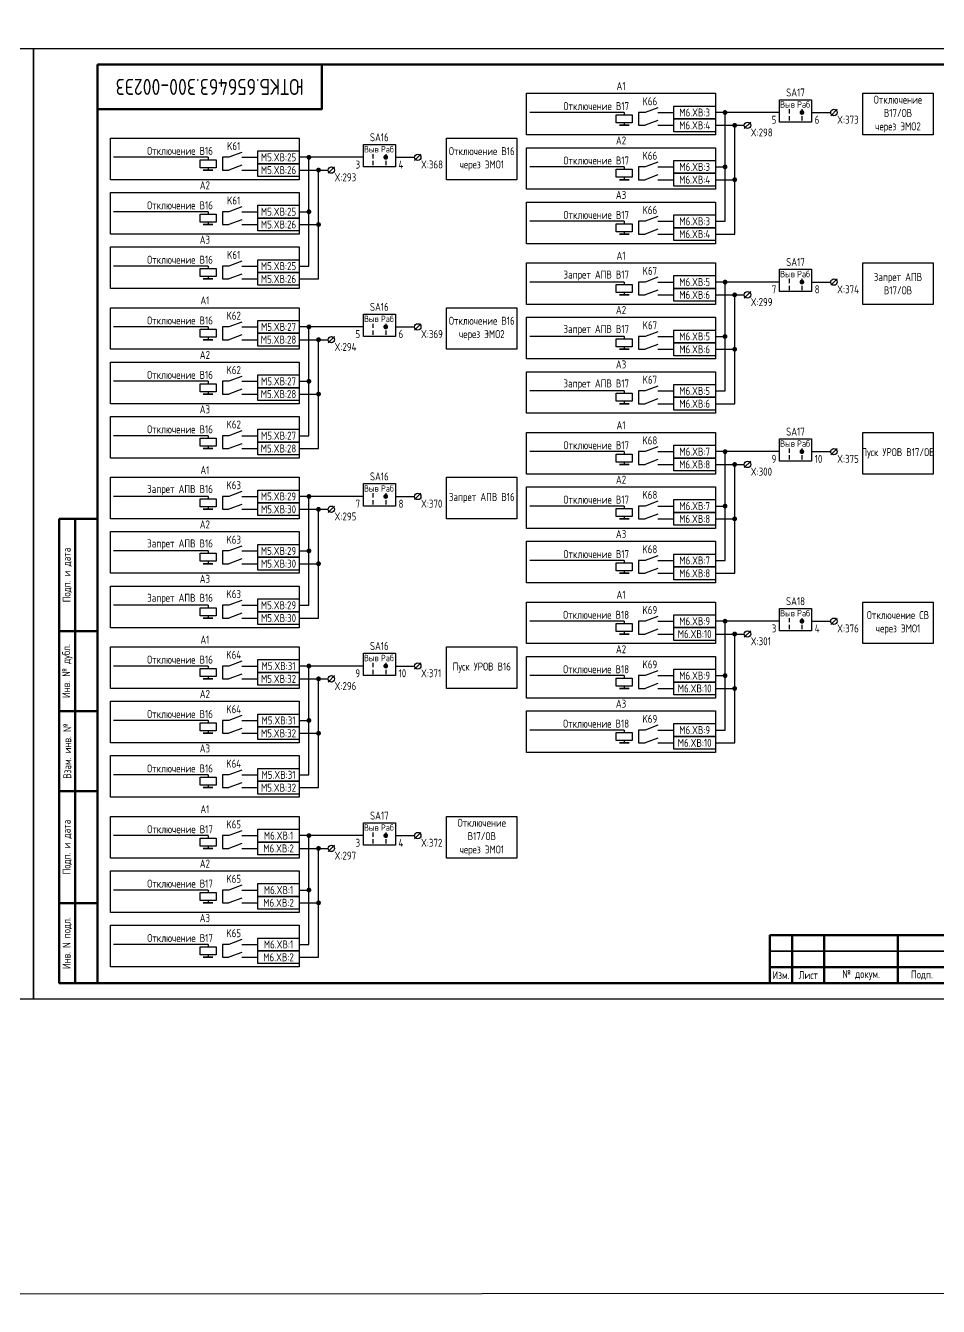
# Model space of a CAD drawing. Header units: millimetres. Extents: x -1315 to 7958, y -96 to 618.
# Drawn here: x 4617.5 to 4902.6, y -96 to 304.1 of the extents above; entities that cross this region are included whole.
import ezdxf

# ---------------------------------------------------------------- set-up
doc = ezdxf.new("R2010")
doc.units = ezdxf.units.MM
doc.styles.add('Gost_type_A', font='GOST_A.TTF')

# ---------------------------------------------------------------- blocks, each defined once
blk = doc.blocks.new('Формат_А3')
blk.add_lwpolyline([(-420, 297), (0, 297), (0, 0), (-420, 0)], close=True)
at = {"lineweight": 50}
blk.add_lwpolyline([(-400, 292), (-5, 292), (-5, 5), (-400, 5)], close=True, dxfattribs=at)
blk = doc.blocks.new('Штамп угловой верхний')
at = {"lineweight": 50}
blk.add_lwpolyline([(0, 0), (70, 0), (70, -14), (0, -14)], close=True, dxfattribs=at)
blk = doc.blocks.new('Штамп малый нижний')
at = {"lineweight": 50}
for points in [[(-185, 15), (-178, 15), (-178, 5), (-185, 5)], [(-178, 15), (-168, 15), (-168, 5), (-178, 5)], [(-168, 15), (-145, 15), (-145, 5), (-168, 5)], [(-145, 15), (-130, 15), (-130, 5), (-145, 5)], [(-130, 15), (-120, 15), (-120, 5), (-130, 5)], [(-120, 15), (-10, 15), (-10, 0), (-120, 0)], [(-10, 15), (0, 15), (0, 10), (-10, 10)], [(-10, 10), (0, 10), (0, 0), (-10, 0)], [(-185, 5), (-178, 5), (-178, 0), (-185, 0)], [(-178, 5), (-168, 5), (-168, 0), (-178, 0)], [(-168, 5), (-145, 5), (-145, 0), (-168, 0)], [(-145, 5), (-130, 5), (-130, 0), (-145, 0)], [(-130, 5), (-120, 5), (-120, 0), (-130, 0)]]:
    blk.add_lwpolyline(points, close=True, dxfattribs=at)
for points in [[(-185, 15), (-178, 15), (-178, 10), (-185, 10)], [(-178, 15), (-168, 15), (-168, 10), (-178, 10)], [(-168, 15), (-145, 15), (-145, 10), (-168, 10)], [(-145, 15), (-130, 15), (-130, 10), (-145, 10)], [(-130, 15), (-120, 15), (-120, 10), (-130, 10)], [(-185, 10), (-178, 10), (-178, 5), (-185, 5)], [(-178, 10), (-168, 10), (-168, 5), (-178, 5)], [(-168, 10), (-145, 10), (-145, 5), (-168, 5)], [(-145, 10), (-130, 10), (-130, 5), (-145, 5)], [(-130, 10), (-120, 10), (-120, 5), (-130, 5)]]:
    blk.add_lwpolyline(points, close=True)
at = {"char_height": 2.5, "style": 'Gost_type_A'}
for s, insert, width, attachment_point in [('Лист', (-5, 12.5), 10, 5), ('№ докум.', (-156.5, 2.5), 23, 5), ('Дата', (-125, 2.5), 10, 5), ('Изм.', (-181.5, 2.5), 7, 5), ('Лист', (-173, 2.5), 10, 5), ('Подп.', (-137.5, 2.5), 15, 5), ('Копировал', (-75, -2.53), 13.1202, 6), ('Формат', (-30, -2.53), 13.1202, 6)]:
    blk.add_mtext(s, dxfattribs=dict(at, insert=insert, width=width, attachment_point=attachment_point))
blk = doc.blocks.new('Штамп левый нижний')
at = {"lineweight": 50}
for points in [[(-12, 145), (-7, 145), (-7, 110), (-12, 110)], [(-7, 145), (0, 145), (0, 110), (-7, 110)], [(-12, 110), (-7, 110), (-7, 85), (-12, 85)], [(-7, 110), (0, 110), (0, 85), (-7, 85)], [(-12, 85), (-7, 85), (-7, 60), (-12, 60)], [(-7, 85), (0, 85), (0, 60), (-7, 60)], [(-12, 60), (-7, 60), (-7, 25), (-12, 25)], [(-7, 60), (0, 60), (0, 25), (-7, 25)], [(-12, 25), (-7, 25), (-7, 0), (-12, 0)], [(-7, 25), (0, 25), (0, 0), (-7, 0)]]:
    blk.add_lwpolyline(points, close=True, dxfattribs=at)
at = {"char_height": 2.5, "attachment_point": 5, "rotation": 90, "style": 'Gost_type_A'}
for s, insert, width in [('Подп. и дата', (-9.5, 127.5), 35), ('Инв. № дубл.', (-9.5, 97.5), 25), ('Взам. инв. №', (-9.5, 72.5), 25), ('Подп. и дата', (-9.5, 42.5), 35), ('Инв. N подл.', (-9.5, 12.5), 25)]:
    blk.add_mtext(s, dxfattribs=dict(at, insert=insert, width=width))
blk = doc.blocks.new('POINT')
at = {"const_width": 0.75}
blk.add_lwpolyline([(-0.375, 0, 1), (0.375, 0, 1)], format="xyb", close=True, dxfattribs=at)
blk = doc.blocks.new('Переключатель_положение')
for p, q in [((2, 1), (2, -0.34)), ((2, -1.14), (2, -2.49))]:
    blk.add_line(p, q)

msp = doc.modelspace()

# ---------------------------------------------------------------- linework, layer by layer
for p, q in [((4804.5, 277), (4775, 277)), ((4804.5, 277), (4804.5, 276.25)), ((4853, 277), (4833, 277)), ((4836, 243), (4836, 277)), ((4871.01, 278), (4869.01, 276)), ((4804.5, 273.75), (4804.5, 273)), ((4833, 273), (4842, 273)), ((4839, 239), (4839, 273)), ((4844.01, 274), (4842.01, 272)), ((4674.5, 263), (4645, 263)), ((4674.5, 263), (4674.5, 262.25)), ((4723, 263), (4703, 263)), ((4706, 229), (4706, 263)), ((4741.01, 264), (4739.01, 262)), ((4674.5, 259.75), (4674.5, 259)), ((4703, 259), (4712, 259)), ((4709, 225), (4709, 259)), ((4714.01, 260), (4712.01, 258)), ((4804.5, 260), (4775, 260)), ((4804.5, 260), (4804.5, 259.25)), ((4804.5, 256.75), (4804.5, 256)), ((4833, 260), (4836, 260)), ((4833, 256), (4839, 256)), ((4674.5, 246), (4645, 246)), ((4674.5, 246), (4674.5, 245.25)), ((4703, 246), (4706, 246)), ((4674.5, 242.75), (4674.5, 242)), ((4703, 242), (4709, 242)), ((4804.5, 243), (4775, 243)), ((4804.5, 243), (4804.5, 242.25)), ((4833, 243), (4836, 243)), ((4804.5, 239.75), (4804.5, 239)), ((4833, 239), (4839, 239)), ((4674.5, 229), (4645, 229)), ((4674.5, 229), (4674.5, 228.25)), ((4703, 229), (4706, 229)), ((4674.5, 225.75), (4674.5, 225)), ((4703, 225), (4709, 225)), ((4871.01, 225.02), (4869.01, 223.02)), ((4804.5, 224.02), (4775, 224.02)), ((4804.5, 224.02), (4804.5, 223.27)), ((4804.5, 220.77), (4804.5, 220.02)), ((4853, 224.02), (4833, 224.02)), ((4836, 190.02), (4836, 224.02)), ((4844.01, 221.02), (4842.01, 219.02)), ((4833, 220.02), (4842, 220.02)), ((4839, 186.02), (4839, 220.02)), ((4674.5, 210.02), (4645, 210.02)), ((4674.5, 210.02), (4674.5, 209.27)), ((4723, 210.02), (4703, 210.02)), ((4706, 176.02), (4706, 210.02)), ((4741.01, 211.02), (4739.01, 209.02)), ((4674.5, 206.77), (4674.5, 206.02)), ((4703, 206.02), (4712, 206.02)), ((4709, 172.02), (4709, 206.02)), ((4714.01, 207.02), (4712.01, 205.02)), ((4804.5, 207.02), (4775, 207.02)), ((4804.5, 207.02), (4804.5, 206.27)), ((4833, 207.02), (4836, 207.02)), ((4804.5, 203.77), (4804.5, 203.02)), ((4833, 203.02), (4839, 203.02)), ((4674.5, 193.02), (4645, 193.02)), ((4674.5, 193.02), (4674.5, 192.27)), ((4703, 193.02), (4706, 193.02)), ((4674.5, 189.77), (4674.5, 189.02)), ((4703, 189.02), (4709, 189.02)), ((4804.5, 190.02), (4775, 190.02)), ((4804.5, 190.02), (4804.5, 189.27)), ((4833, 190.02), (4836, 190.02)), ((4804.5, 186.77), (4804.5, 186.02)), ((4833, 186.02), (4839, 186.02)), ((4674.5, 176.02), (4645, 176.02)), ((4674.5, 176.02), (4674.5, 175.27)), ((4674.5, 172.77), (4674.5, 172.02)), ((4703, 176.02), (4706, 176.02)), ((4703, 172.02), (4709, 172.02)), ((4804.5, 171.04), (4775, 171.04)), ((4804.5, 171.04), (4804.5, 170.29)), ((4853, 171.04), (4833, 171.04)), ((4836, 137.04), (4836, 171.04)), ((4871.01, 172.04), (4869.01, 170.04)), ((4804.5, 167.79), (4804.5, 167.04)), ((4833, 167.04), (4842, 167.04)), ((4839, 133.04), (4839, 167.04)), ((4844.01, 168.04), (4842.01, 166.04)), ((4674.5, 157.04), (4645, 157.04)), ((4674.5, 157.04), (4674.5, 156.29)), ((4723, 157.04), (4703, 157.04)), ((4706, 123.04), (4706, 157.04)), ((4741.01, 158.04), (4739.01, 156.04)), ((4674.5, 153.79), (4674.5, 153.04)), ((4703, 153.04), (4712, 153.04)), ((4709, 119.04), (4709, 153.04)), ((4714.01, 154.04), (4712.01, 152.04)), ((4804.5, 154.04), (4775, 154.04)), ((4804.5, 154.04), (4804.5, 153.29)), ((4833, 154.04), (4836, 154.04)), ((4804.5, 150.79), (4804.5, 150.04)), ((4833, 150.04), (4839, 150.04)), ((4674.5, 140.04), (4645, 140.04)), ((4674.5, 140.04), (4674.5, 139.29)), ((4674.5, 136.79), (4674.5, 136.04)), ((4703, 140.04), (4706, 140.04)), ((4804.5, 137.04), (4775, 137.04)), ((4804.5, 137.04), (4804.5, 136.29)), ((4833, 137.04), (4836, 137.04)), ((4703, 136.04), (4709, 136.04)), ((4804.5, 133.79), (4804.5, 133.04)), ((4833, 133.04), (4839, 133.04)), ((4674.5, 123.04), (4645, 123.04)), ((4674.5, 123.04), (4674.5, 122.29)), ((4703, 123.04), (4706, 123.04)), ((4674.5, 119.79), (4674.5, 119.04)), ((4703, 119.04), (4709, 119.04)), ((4804.5, 118.06), (4775, 118.06)), ((4804.5, 118.06), (4804.5, 117.31)), ((4853, 118.06), (4833, 118.06)), ((4836, 84.06), (4836, 118.06)), ((4871.01, 119.06), (4869.01, 117.06)), ((4804.5, 114.81), (4804.5, 114.06)), ((4833, 114.06), (4842, 114.06)), ((4839, 80.06), (4839, 114.06)), ((4844.01, 115.06), (4842.01, 113.06)), ((4674.5, 104.06), (4645, 104.06)), ((4674.5, 104.06), (4674.5, 103.31)), ((4723, 104.06), (4703, 104.06)), ((4706, 70.06), (4706, 104.06)), ((4741.01, 105.06), (4739.01, 103.06)), ((4674.5, 100.81), (4674.5, 100.06)), ((4703, 100.06), (4712, 100.06)), ((4709, 66.06), (4709, 100.06)), ((4714.01, 101.06), (4712.01, 99.06)), ((4804.5, 101.06), (4775, 101.06)), ((4804.5, 101.06), (4804.5, 100.31)), ((4833, 101.06), (4836, 101.06)), ((4804.5, 97.81), (4804.5, 97.06)), ((4833, 97.06), (4839, 97.06)), ((4674.5, 87.06), (4645, 87.06)), ((4674.5, 87.06), (4674.5, 86.31)), ((4703, 87.06), (4706, 87.06)), ((4804.5, 84.06), (4775, 84.06)), ((4804.5, 84.06), (4804.5, 83.31)), ((4833, 84.06), (4836, 84.06)), ((4674.5, 83.81), (4674.5, 83.06)), ((4703, 83.06), (4709, 83.06)), ((4804.5, 80.81), (4804.5, 80.06)), ((4833, 80.06), (4839, 80.06)), ((4674.5, 70.06), (4645, 70.06)), ((4674.5, 70.06), (4674.5, 69.31)), ((4703, 70.06), (4706, 70.06)), ((4674.5, 66.81), (4674.5, 66.06)), ((4703, 66.06), (4709, 66.06)), ((4741.01, 52.08), (4739.01, 50.08)), ((4674.5, 51.08), (4645, 51.08)), ((4674.5, 51.08), (4674.5, 50.33)), ((4723, 51.08), (4703, 51.08)), ((4706, 17.08), (4706, 51.08)), ((4714.01, 48.08), (4712.01, 46.08)), ((4674.5, 47.83), (4674.5, 47.08)), ((4703, 47.08), (4712, 47.08)), ((4709, 13.08), (4709, 47.08)), ((4674.5, 34.08), (4645, 34.08)), ((4674.5, 34.08), (4674.5, 33.33)), ((4703, 34.08), (4706, 34.08)), ((4674.5, 30.83), (4674.5, 30.08)), ((4703, 30.08), (4709, 30.08)), ((4674.5, 17.08), (4645, 17.08)), ((4674.5, 17.08), (4674.5, 16.33)), ((4703, 17.08), (4706, 17.08)), ((4674.5, 13.83), (4674.5, 13.08)), ((4703, 13.08), (4709, 13.08))]:
    msp.add_line(p, q)
at = {"ltscale": 1.08}
for p, q in [((4811, 277), (4809, 277)), ((4809, 277), (4809, 273)), ((4815, 277), (4820, 277)), ((4809, 273), (4811, 273)), ((4815, 273), (4820, 273)), ((4681, 263), (4679, 263)), ((4679, 263), (4679, 259)), ((4685, 263), (4690, 263)), ((4679, 259), (4681, 259)), ((4685, 259), (4690, 259)), ((4811, 260), (4809, 260)), ((4809, 260), (4809, 256)), ((4815, 260), (4820, 260)), ((4809, 256), (4811, 256)), ((4815, 256), (4820, 256)), ((4681, 246), (4679, 246)), ((4679, 246), (4679, 242)), ((4685, 246), (4690, 246)), ((4679, 242), (4681, 242)), ((4685, 242), (4690, 242)), ((4811, 243), (4809, 243)), ((4809, 243), (4809, 239)), ((4815, 243), (4820, 243)), ((4809, 239), (4811, 239)), ((4815, 239), (4820, 239)), ((4681, 229), (4679, 229)), ((4679, 229), (4679, 225)), ((4685, 229), (4690, 229)), ((4679, 225), (4681, 225)), ((4685, 225), (4690, 225)), ((4811, 224.02), (4809, 224.02)), ((4809, 224.02), (4809, 220.02)), ((4815, 224.02), (4820, 224.02)), ((4809, 220.02), (4811, 220.02)), ((4815, 220.02), (4820, 220.02)), ((4681, 210.02), (4679, 210.02)), ((4679, 210.02), (4679, 206.02)), ((4685, 210.02), (4690, 210.02)), ((4679, 206.02), (4681, 206.02)), ((4685, 206.02), (4690, 206.02)), ((4811, 207.02), (4809, 207.02)), ((4809, 207.02), (4809, 203.02)), ((4815, 207.02), (4820, 207.02)), ((4809, 203.02), (4811, 203.02)), ((4815, 203.02), (4820, 203.02)), ((4681, 193.02), (4679, 193.02)), ((4679, 193.02), (4679, 189.02)), ((4685, 193.02), (4690, 193.02)), ((4679, 189.02), (4681, 189.02)), ((4685, 189.02), (4690, 189.02)), ((4811, 190.02), (4809, 190.02)), ((4809, 190.02), (4809, 186.02)), ((4815, 190.02), (4820, 190.02)), ((4809, 186.02), (4811, 186.02)), ((4815, 186.02), (4820, 186.02)), ((4681, 176.02), (4679, 176.02)), ((4679, 176.02), (4679, 172.02)), ((4685, 176.02), (4690, 176.02)), ((4679, 172.02), (4681, 172.02)), ((4685, 172.02), (4690, 172.02)), ((4811, 171.04), (4809, 171.04)), ((4809, 171.04), (4809, 167.04)), ((4815, 171.04), (4820, 171.04)), ((4809, 167.04), (4811, 167.04)), ((4815, 167.04), (4820, 167.04)), ((4681, 157.04), (4679, 157.04)), ((4679, 157.04), (4679, 153.04)), ((4685, 157.04), (4690, 157.04)), ((4679, 153.04), (4681, 153.04)), ((4685, 153.04), (4690, 153.04)), ((4811, 154.04), (4809, 154.04)), ((4809, 154.04), (4809, 150.04)), ((4815, 154.04), (4820, 154.04)), ((4809, 150.04), (4811, 150.04)), ((4815, 150.04), (4820, 150.04)), ((4681, 140.04), (4679, 140.04)), ((4679, 140.04), (4679, 136.04)), ((4685, 140.04), (4690, 140.04)), ((4811, 137.04), (4809, 137.04)), ((4809, 137.04), (4809, 133.04)), ((4815, 137.04), (4820, 137.04)), ((4679, 136.04), (4681, 136.04)), ((4685, 136.04), (4690, 136.04)), ((4809, 133.04), (4811, 133.04)), ((4815, 133.04), (4820, 133.04)), ((4681, 123.04), (4679, 123.04)), ((4679, 123.04), (4679, 119.04)), ((4685, 123.04), (4690, 123.04)), ((4679, 119.04), (4681, 119.04)), ((4685, 119.04), (4690, 119.04)), ((4811, 118.06), (4809, 118.06)), ((4809, 118.06), (4809, 114.06)), ((4815, 118.06), (4820, 118.06)), ((4809, 114.06), (4811, 114.06)), ((4815, 114.06), (4820, 114.06)), ((4681, 104.06), (4679, 104.06)), ((4679, 104.06), (4679, 100.06)), ((4685, 104.06), (4690, 104.06)), ((4679, 100.06), (4681, 100.06)), ((4685, 100.06), (4690, 100.06)), ((4811, 101.06), (4809, 101.06)), ((4809, 101.06), (4809, 97.06)), ((4815, 101.06), (4820, 101.06)), ((4809, 97.06), (4811, 97.06)), ((4815, 97.06), (4820, 97.06)), ((4681, 87.06), (4679, 87.06)), ((4679, 87.06), (4679, 83.06)), ((4685, 87.06), (4690, 87.06)), ((4811, 84.06), (4809, 84.06)), ((4809, 84.06), (4809, 80.06)), ((4815, 84.06), (4820, 84.06)), ((4679, 83.06), (4681, 83.06)), ((4685, 83.06), (4690, 83.06)), ((4809, 80.06), (4811, 80.06)), ((4815, 80.06), (4820, 80.06)), ((4681, 70.06), (4679, 70.06)), ((4679, 70.06), (4679, 66.06)), ((4685, 70.06), (4690, 70.06)), ((4679, 66.06), (4681, 66.06)), ((4685, 66.06), (4690, 66.06)), ((4681, 51.08), (4679, 51.08)), ((4679, 51.08), (4679, 47.08)), ((4685, 51.08), (4690, 51.08)), ((4679, 47.08), (4681, 47.08)), ((4685, 47.08), (4690, 47.08)), ((4681, 34.08), (4679, 34.08)), ((4679, 34.08), (4679, 30.08)), ((4685, 34.08), (4690, 34.08)), ((4679, 30.08), (4681, 30.08)), ((4685, 30.08), (4690, 30.08)), ((4681, 17.08), (4679, 17.08)), ((4679, 17.08), (4679, 13.08)), ((4685, 17.08), (4690, 17.08)), ((4679, 13.08), (4681, 13.08)), ((4685, 13.08), (4690, 13.08))]:
    msp.add_line(p, q, dxfattribs=at)
at = {"ltscale": 4.32}
for p, q in [((4815, 278.5), (4811, 277)), ((4815, 274.5), (4811, 273)), ((4685, 264.5), (4681, 263)), ((4685, 260.5), (4681, 259)), ((4815, 261.5), (4811, 260)), ((4815, 257.5), (4811, 256)), ((4685, 247.5), (4681, 246)), ((4815, 244.5), (4811, 243)), ((4685, 243.5), (4681, 242)), ((4815, 240.5), (4811, 239)), ((4685, 230.5), (4681, 229)), ((4685, 226.5), (4681, 225)), ((4815, 225.52), (4811, 224.02)), ((4815, 221.52), (4811, 220.02)), ((4685, 211.52), (4681, 210.02)), ((4815, 208.52), (4811, 207.02)), ((4685, 207.52), (4681, 206.02)), ((4815, 204.52), (4811, 203.02)), ((4685, 194.52), (4681, 193.02)), ((4685, 190.52), (4681, 189.02)), ((4815, 191.52), (4811, 190.02)), ((4815, 187.52), (4811, 186.02)), ((4685, 177.52), (4681, 176.02)), ((4685, 173.52), (4681, 172.02)), ((4815, 172.54), (4811, 171.04)), ((4815, 168.54), (4811, 167.04)), ((4685, 158.54), (4681, 157.04)), ((4685, 154.54), (4681, 153.04)), ((4815, 155.54), (4811, 154.04)), ((4815, 151.54), (4811, 150.04)), ((4685, 141.54), (4681, 140.04)), ((4685, 137.54), (4681, 136.04)), ((4815, 138.54), (4811, 137.04)), ((4815, 134.54), (4811, 133.04)), ((4685, 124.54), (4681, 123.04)), ((4685, 120.54), (4681, 119.04)), ((4815, 119.56), (4811, 118.06)), ((4815, 115.56), (4811, 114.06)), ((4685, 105.56), (4681, 104.06)), ((4685, 101.56), (4681, 100.06)), ((4815, 102.56), (4811, 101.06)), ((4815, 98.56), (4811, 97.06)), ((4685, 88.56), (4681, 87.06)), ((4685, 84.56), (4681, 83.06)), ((4815, 85.56), (4811, 84.06)), ((4815, 81.56), (4811, 80.06)), ((4685, 71.56), (4681, 70.06)), ((4685, 67.56), (4681, 66.06)), ((4685, 52.58), (4681, 51.08)), ((4685, 48.58), (4681, 47.08)), ((4685, 35.58), (4681, 34.08)), ((4685, 31.58), (4681, 30.08)), ((4685, 18.58), (4681, 17.08)), ((4685, 14.58), (4681, 13.08))]:
    msp.add_line(p, q, dxfattribs=at)
at = {"ltscale": 4}
for p, q in [((4863, 277), (4869.01, 277)), ((4733, 263), (4739.01, 263)), ((4863, 224.02), (4869.01, 224.02)), ((4733, 210.02), (4739.01, 210.02)), ((4863, 171.04), (4869.01, 171.04)), ((4733, 157.04), (4739.01, 157.04)), ((4863, 118.06), (4869.01, 118.06)), ((4733, 104.06), (4739.01, 104.06)), ((4733, 51.08), (4739.01, 51.08))]:
    msp.add_line(p, q, dxfattribs=at)
for points in [[(-1315, 612), (7958.16, 618), (7958.16, -90), (-1315, -96)], [(4774, 283), (4833, 283), (4833, 270), (4774, 270)], [(4853, 281), (4863, 281), (4863, 274), (4853, 274)], [(4879, 283), (4901, 283), (4901, 270), (4879, 270)], [(4807, 276.25), (4807, 273.75), (4802, 273.75), (4802, 276.25)], [(4820, 279), (4833, 279), (4833, 275), (4820, 275)], [(4806, 273), (4803, 273)], [(4820, 275), (4833, 275), (4833, 271), (4820, 271)], [(4644, 269), (4703, 269), (4703, 256), (4644, 256)], [(4749, 269), (4771, 269), (4771, 256), (4749, 256)], [(4690, 265), (4703, 265), (4703, 261), (4690, 261)], [(4723, 267), (4733, 267), (4733, 260), (4723, 260)], [(4774, 266), (4833, 266), (4833, 253), (4774, 253)], [(4677, 262.25), (4677, 259.75), (4672, 259.75), (4672, 262.25)], [(4690, 261), (4703, 261), (4703, 257), (4690, 257)], [(4820, 262), (4833, 262), (4833, 258), (4820, 258)], [(4676, 259), (4673, 259)], [(4807, 259.25), (4807, 256.75), (4802, 256.75), (4802, 259.25)], [(4820, 258), (4833, 258), (4833, 254), (4820, 254)], [(4806, 256), (4803, 256)], [(4644, 252), (4703, 252), (4703, 239), (4644, 239)], [(4774, 249), (4833, 249), (4833, 236), (4774, 236)], [(4677, 245.25), (4677, 242.75), (4672, 242.75), (4672, 245.25)], [(4690, 248), (4703, 248), (4703, 244), (4690, 244)], [(4820, 245), (4833, 245), (4833, 241), (4820, 241)], [(4676, 242), (4673, 242)], [(4690, 244), (4703, 244), (4703, 240), (4690, 240)], [(4807, 242.25), (4807, 239.75), (4802, 239.75), (4802, 242.25)], [(4820, 241), (4833, 241), (4833, 237), (4820, 237)], [(4806, 239), (4803, 239)], [(4644, 235), (4703, 235), (4703, 222), (4644, 222)], [(4677, 228.25), (4677, 225.75), (4672, 225.75), (4672, 228.25)], [(4690, 231), (4703, 231), (4703, 227), (4690, 227)], [(4774, 230.02), (4833, 230.02), (4833, 217.02), (4774, 217.02)], [(4879, 230.02), (4901, 230.02), (4901, 217.02), (4879, 217.02)], [(4676, 225), (4673, 225)], [(4690, 227), (4703, 227), (4703, 223), (4690, 223)], [(4820, 226.02), (4833, 226.02), (4833, 222.02), (4820, 222.02)], [(4853, 228.02), (4863, 228.02), (4863, 221.02), (4853, 221.02)], [(4807, 223.27), (4807, 220.77), (4802, 220.77), (4802, 223.27)], [(4820, 222.02), (4833, 222.02), (4833, 218.02), (4820, 218.02)], [(4806, 220.02), (4803, 220.02)], [(4644, 216.02), (4703, 216.02), (4703, 203.02), (4644, 203.02)], [(4723, 214.02), (4733, 214.02), (4733, 207.02), (4723, 207.02)], [(4749, 216.02), (4771, 216.02), (4771, 203.02), (4749, 203.02)], [(4774, 213.02), (4833, 213.02), (4833, 200.02), (4774, 200.02)], [(4677, 209.27), (4677, 206.77), (4672, 206.77), (4672, 209.27)], [(4690, 212.02), (4703, 212.02), (4703, 208.02), (4690, 208.02)], [(4820, 209.02), (4833, 209.02), (4833, 205.02), (4820, 205.02)], [(4676, 206.02), (4673, 206.02)], [(4690, 208.02), (4703, 208.02), (4703, 204.02), (4690, 204.02)], [(4807, 206.27), (4807, 203.77), (4802, 203.77), (4802, 206.27)], [(4820, 205.02), (4833, 205.02), (4833, 201.02), (4820, 201.02)], [(4806, 203.02), (4803, 203.02)], [(4644, 199.02), (4703, 199.02), (4703, 186.02), (4644, 186.02)], [(4677, 192.27), (4677, 189.77), (4672, 189.77), (4672, 192.27)], [(4690, 195.02), (4703, 195.02), (4703, 191.02), (4690, 191.02)], [(4774, 196.02), (4833, 196.02), (4833, 183.02), (4774, 183.02)], [(4676, 189.02), (4673, 189.02)], [(4690, 191.02), (4703, 191.02), (4703, 187.02), (4690, 187.02)], [(4807, 189.27), (4807, 186.77), (4802, 186.77), (4802, 189.27)], [(4820, 192.02), (4833, 192.02), (4833, 188.02), (4820, 188.02)], [(4806, 186.02), (4803, 186.02)], [(4820, 188.02), (4833, 188.02), (4833, 184.02), (4820, 184.02)], [(4644, 182.02), (4703, 182.02), (4703, 169.02), (4644, 169.02)], [(4690, 178.02), (4703, 178.02), (4703, 174.02), (4690, 174.02)], [(4774, 177.04), (4833, 177.04), (4833, 164.04), (4774, 164.04)], [(4879, 177.04), (4901, 177.04), (4901, 164.04), (4879, 164.04)], [(4677, 175.27), (4677, 172.77), (4672, 172.77), (4672, 175.27)], [(4690, 174.02), (4703, 174.02), (4703, 170.02), (4690, 170.02)], [(4820, 173.04), (4833, 173.04), (4833, 169.04), (4820, 169.04)], [(4853, 175.04), (4863, 175.04), (4863, 168.04), (4853, 168.04)], [(4676, 172.02), (4673, 172.02)], [(4807, 170.29), (4807, 167.79), (4802, 167.79), (4802, 170.29)], [(4820, 169.04), (4833, 169.04), (4833, 165.04), (4820, 165.04)], [(4806, 167.04), (4803, 167.04)], [(4644, 163.04), (4703, 163.04), (4703, 150.04), (4644, 150.04)], [(4723, 161.04), (4733, 161.04), (4733, 154.04), (4723, 154.04)], [(4749, 163.04), (4771, 163.04), (4771, 150.04), (4749, 150.04)], [(4749, 163.04), (4771, 163.04), (4771, 150.04), (4749, 150.04)], [(4677, 156.29), (4677, 153.79), (4672, 153.79), (4672, 156.29)], [(4690, 159.04), (4703, 159.04), (4703, 155.04), (4690, 155.04)], [(4774, 160.04), (4833, 160.04), (4833, 147.04), (4774, 147.04)], [(4676, 153.04), (4673, 153.04)], [(4690, 155.04), (4703, 155.04), (4703, 151.04), (4690, 151.04)], [(4807, 153.29), (4807, 150.79), (4802, 150.79), (4802, 153.29)], [(4820, 156.04), (4833, 156.04), (4833, 152.04), (4820, 152.04)], [(4806, 150.04), (4803, 150.04)], [(4820, 152.04), (4833, 152.04), (4833, 148.04), (4820, 148.04)], [(4644, 146.04), (4703, 146.04), (4703, 133.04), (4644, 133.04)], [(4690, 142.04), (4703, 142.04), (4703, 138.04), (4690, 138.04)], [(4774, 143.04), (4833, 143.04), (4833, 130.04), (4774, 130.04)], [(4677, 139.29), (4677, 136.79), (4672, 136.79), (4672, 139.29)], [(4690, 138.04), (4703, 138.04), (4703, 134.04), (4690, 134.04)], [(4807, 136.29), (4807, 133.79), (4802, 133.79), (4802, 136.29)], [(4820, 139.04), (4833, 139.04), (4833, 135.04), (4820, 135.04)], [(4676, 136.04), (4673, 136.04)], [(4806, 133.04), (4803, 133.04)], [(4820, 135.04), (4833, 135.04), (4833, 131.04), (4820, 131.04)], [(4644, 129.04), (4703, 129.04), (4703, 116.04), (4644, 116.04)], [(4690, 125.04), (4703, 125.04), (4703, 121.04), (4690, 121.04)], [(4774, 124.06), (4833, 124.06), (4833, 111.06), (4774, 111.06)], [(4879, 124.06), (4901, 124.06), (4901, 111.06), (4879, 111.06)], [(4677, 122.29), (4677, 119.79), (4672, 119.79), (4672, 122.29)], [(4690, 121.04), (4703, 121.04), (4703, 117.04), (4690, 117.04)], [(4820, 120.06), (4833, 120.06), (4833, 116.06), (4820, 116.06)], [(4853, 122.06), (4863, 122.06), (4863, 115.06), (4853, 115.06)], [(4676, 119.04), (4673, 119.04)], [(4807, 117.31), (4807, 114.81), (4802, 114.81), (4802, 117.31)], [(4820, 116.06), (4833, 116.06), (4833, 112.06), (4820, 112.06)], [(4806, 114.06), (4803, 114.06)], [(4644, 110.06), (4703, 110.06), (4703, 97.06), (4644, 97.06)], [(4723, 108.06), (4733, 108.06), (4733, 101.06), (4723, 101.06)], [(4749, 110.06), (4771, 110.06), (4771, 97.06), (4749, 97.06)], [(4690, 106.06), (4703, 106.06), (4703, 102.06), (4690, 102.06)], [(4774, 107.06), (4833, 107.06), (4833, 94.06), (4774, 94.06)], [(4677, 103.31), (4677, 100.81), (4672, 100.81), (4672, 103.31)], [(4676, 100.06), (4673, 100.06)], [(4690, 102.06), (4703, 102.06), (4703, 98.06), (4690, 98.06)], [(4807, 100.31), (4807, 97.81), (4802, 97.81), (4802, 100.31)], [(4820, 103.06), (4833, 103.06), (4833, 99.06), (4820, 99.06)], [(4806, 97.06), (4803, 97.06)], [(4820, 99.06), (4833, 99.06), (4833, 95.06), (4820, 95.06)], [(4644, 93.06), (4703, 93.06), (4703, 80.06), (4644, 80.06)], [(4690, 89.06), (4703, 89.06), (4703, 85.06), (4690, 85.06)], [(4774, 90.06), (4833, 90.06), (4833, 77.06), (4774, 77.06)], [(4677, 86.31), (4677, 83.81), (4672, 83.81), (4672, 86.31)], [(4690, 85.06), (4703, 85.06), (4703, 81.06), (4690, 81.06)], [(4820, 86.06), (4833, 86.06), (4833, 82.06), (4820, 82.06)], [(4676, 83.06), (4673, 83.06)], [(4807, 83.31), (4807, 80.81), (4802, 80.81), (4802, 83.31)], [(4806, 80.06), (4803, 80.06)], [(4820, 82.06), (4833, 82.06), (4833, 78.06), (4820, 78.06)], [(4644, 76.06), (4703, 76.06), (4703, 63.06), (4644, 63.06)], [(4690, 72.06), (4703, 72.06), (4703, 68.06), (4690, 68.06)], [(4677, 69.31), (4677, 66.81), (4672, 66.81), (4672, 69.31)], [(4690, 68.06), (4703, 68.06), (4703, 64.06), (4690, 64.06)], [(4676, 66.06), (4673, 66.06)], [(4644, 57.08), (4703, 57.08), (4703, 44.08), (4644, 44.08)], [(4749, 57.08), (4771, 57.08), (4771, 44.08), (4749, 44.08)], [(4690, 53.08), (4703, 53.08), (4703, 49.08), (4690, 49.08)], [(4723, 55.08), (4733, 55.08), (4733, 48.08), (4723, 48.08)], [(4677, 50.33), (4677, 47.83), (4672, 47.83), (4672, 50.33)], [(4690, 49.08), (4703, 49.08), (4703, 45.08), (4690, 45.08)], [(4676, 47.08), (4673, 47.08)], [(4644, 40.08), (4703, 40.08), (4703, 27.08), (4644, 27.08)], [(4690, 36.08), (4703, 36.08), (4703, 32.08), (4690, 32.08)], [(4677, 33.33), (4677, 30.83), (4672, 30.83), (4672, 33.33)], [(4690, 32.08), (4703, 32.08), (4703, 28.08), (4690, 28.08)], [(4676, 30.08), (4673, 30.08)], [(4644, 23.08), (4703, 23.08), (4703, 10.08), (4644, 10.08)], [(4677, 16.33), (4677, 13.83), (4672, 13.83), (4672, 16.33)], [(4690, 19.08), (4703, 19.08), (4703, 15.08), (4690, 15.08)], [(4676, 13.08), (4673, 13.08)], [(4690, 15.08), (4703, 15.08), (4703, 11.08), (4690, 11.08)]]:
    msp.add_lwpolyline(points, close=True)
for centre in [(4870.01, 277), (4843.01, 273), (4740.01, 263), (4713.01, 259), (4870.01, 224.02), (4843.01, 220.02), (4740.01, 210.02), (4713.01, 206.02), (4870.01, 171.04), (4843.01, 167.04), (4740.01, 157.04), (4713.01, 153.04), (4870.01, 118.06), (4843.01, 114.06), (4740.01, 104.06), (4713.01, 100.06), (4740.01, 51.08), (4713.01, 47.08)]:
    msp.add_circle(centre, 1)

# ---------------------------------------------------------------- block references
for name, p in [('Формат_А3', (4620, 0)), ('Формат_А3', (5040, 0)), ('Штамп угловой верхний', (4640, 292)), ('POINT', (4836, 277)), ('Переключатель_положение', (4854, 277)), ('POINT', (4860, 277)), ('Переключатель_положение', (4858, 277)), ('POINT', (4839, 273)), ('POINT', (4706, 263)), ('Переключатель_положение', (4724, 263)), ('POINT', (4730, 263)), ('Переключатель_положение', (4728, 263)), ('POINT', (4836, 260)), ('POINT', (4709, 259)), ('POINT', (4839, 256)), ('POINT', (4706, 246)), ('POINT', (4709, 242)), ('POINT', (4836, 224.02)), ('Переключатель_положение', (4854, 224.02)), ('POINT', (4860, 224.02)), ('Переключатель_положение', (4858, 224.02)), ('POINT', (4839, 220.02)), ('POINT', (4706, 210.02)), ('Переключатель_положение', (4724, 210.02)), ('POINT', (4730, 210.02)), ('Переключатель_положение', (4728, 210.02)), ('POINT', (4709, 206.02)), ('POINT', (4836, 207.02)), ('POINT', (4839, 203.02)), ('POINT', (4706, 193.02)), ('POINT', (4709, 189.02)), ('POINT', (4836, 171.04)), ('Переключатель_положение', (4854, 171.04)), ('POINT', (4860, 171.04)), ('Переключатель_положение', (4858, 171.04)), ('POINT', (4839, 167.04)), ('POINT', (4706, 157.04)), ('Переключатель_положение', (4724, 157.04)), ('POINT', (4730, 157.04)), ('Переключатель_положение', (4728, 157.04)), ('POINT', (4709, 153.04)), ('POINT', (4836, 154.04)), ('Штамп левый нижний', (4640, 5)), ('POINT', (4839, 150.04)), ('POINT', (4706, 140.04)), ('POINT', (4709, 136.04)), ('POINT', (4836, 118.06)), ('Переключатель_положение', (4854, 118.06)), ('POINT', (4860, 118.06)), ('Переключатель_положение', (4858, 118.06)), ('POINT', (4839, 114.06)), ('POINT', (4706, 104.06)), ('Переключатель_положение', (4724, 104.06)), ('POINT', (4730, 104.06)), ('Переключатель_положение', (4728, 104.06)), ('POINT', (4709, 100.06)), ('POINT', (4836, 101.06)), ('POINT', (4839, 97.06)), ('POINT', (4706, 87.06)), ('POINT', (4709, 83.06)), ('Переключатель_положение', (4724, 51.08)), ('Переключатель_положение', (4728, 51.08)), ('POINT', (4706, 51.08)), ('POINT', (4730, 51.08)), ('POINT', (4709, 47.08)), ('POINT', (4706, 34.08)), ('POINT', (4709, 30.08)), ('Штамп малый нижний', (5035, 5))]:
    msp.add_blockref(name, p)

# ---------------------------------------------------------------- texts
at = {"insert": (4675, 285), "char_height": 5, "width": 70, "attachment_point": 5, "rotation": 180, "style": 'Gost_type_A'}
msp.add_mtext('ЮТКБ.656463.300-002Э3', dxfattribs=at)
at = {"char_height": 2.5, "line_spacing_factor": 0.9, "style": 'Gost_type_A'}
for s, insert, width, attachment_point in [('A1', (4803.5, 284), 59, 8), ('X:373', (4871.01, 276), 8, 1), ('A2', (4803.5, 267), 59, 8), ('X:298', (4844.01, 272), 8, 1), ('X:368', (4741.01, 262), 8, 1), ('X:293', (4714.01, 258), 8, 1), ('A2', (4673.5, 253), 59, 8), ('A3', (4803.5, 250), 59, 8), ('A3', (4673.5, 236), 59, 8), ('A1', (4803.5, 231.02), 59, 8), ('X:374', (4871.01, 223.02), 8, 1), ('A1', (4673.5, 217.02), 59, 8), ('A2', (4803.5, 214.02), 59, 8), ('X:299', (4844.01, 219.02), 8, 1), ('X:369', (4741.01, 209.02), 8, 1), ('X:294', (4714.01, 205.02), 8, 1), ('A2', (4673.5, 200.02), 59, 8), ('A3', (4803.5, 197.02), 59, 8), ('A3', (4673.5, 183.02), 59, 8), ('A1', (4803.5, 178.04), 59, 8), ('X:375', (4871.01, 170.04), 8, 1), ('A1', (4673.5, 164.04), 59, 8), ('X:300', (4844.01, 166.04), 8, 1), ('A2', (4803.5, 161.04), 59, 8), ('X:370', (4741.01, 156.04), 8, 1), ('A2', (4673.5, 147.04), 59, 8), ('X:295', (4714.01, 152.04), 8, 1), ('A3', (4803.5, 144.04), 59, 8), ('A3', (4673.5, 130.04), 59, 8), ('A1', (4803.5, 125.06), 59, 8), ('X:376', (4871.01, 117.06), 8, 1), ('A1', (4673.5, 111.06), 59, 8), ('X:301', (4844.01, 113.06), 8, 1), ('A2', (4803.5, 108.06), 59, 8), ('X:371', (4741.01, 103.06), 8, 1), ('A2', (4673.5, 94.06), 59, 8), ('X:296', (4714.01, 99.06), 8, 1), ('A3', (4803.5, 91.06), 59, 8), ('A3', (4673.5, 77.06), 59, 8), ('A1', (4673.5, 58.08), 59, 8), ('X:372', (4741.01, 50.08), 8, 1), ('X:297', (4714.01, 46.08), 8, 1), ('A2', (4673.5, 41.08), 59, 8), ('A3', (4673.5, 24.08), 59, 8)]:
    msp.add_mtext(s, dxfattribs=dict(at, insert=insert, width=width, attachment_point=attachment_point))
at = {"style": 'Gost_type_A'}
for s, insert, char_height, width, attachment_point in [('SA17', (4858, 282), 2.5, 10, 8), ('Отключение В17', (4806, 279), 2.5, 31.0015, 6), ('K66', (4812.5, 280.5), 2.5, 5, 5), ('Выв', (4855.5, 279.5), 2, 5, 5), ('Раб', (4860.5, 279.5), 2, 5, 5), ('Отключение В17/ОВ\\Pчерез ЭМО2', (4890, 276.5), 2.5, 21.9988, 5), ('M6.XВ:3', (4826.5, 277), 2.5, 13, 5), ('M6.XВ:4', (4826.5, 273), 2.5, 13, 5), ('5', (4852, 275.98), 2.5, 5, 3), ('6', (4864, 275.98), 2.5, 5, 1), ('SA16', (4728, 268), 2.5, 10, 8), ('Отключение В16', (4676, 265), 2.5, 31.0015, 6), ('K61', (4682.5, 266.5), 2.5, 5, 5), ('M5.XВ:25', (4696.5, 263), 2.5, 13, 5), ('Выв', (4725.5, 265.5), 2, 5, 5), ('Раб', (4730.5, 265.5), 2, 5, 5), ('Отключение В16\\Pчерез ЭМО1', (4760, 262.5), 2.5, 21.9988, 5), ('K66', (4812.5, 263.5), 2.5, 5, 5), ('M5.XВ:26', (4696.5, 259), 2.5, 13, 5), ('3', (4722, 261.98), 2.5, 5, 3), ('4', (4734, 261.98), 2.5, 5, 1), ('Отключение В17', (4806, 262), 2.5, 31.0015, 6), ('M6.XВ:3', (4826.5, 260), 2.5, 13, 5), ('M6.XВ:4', (4826.5, 256), 2.5, 13, 5), ('Отключение В16', (4676, 248), 2.5, 31.0015, 6), ('K61', (4682.5, 249.5), 2.5, 5, 5), ('M5.XВ:25', (4696.5, 246), 2.5, 13, 5), ('Отключение В17', (4806, 245), 2.5, 31.0015, 6), ('K66', (4812.5, 246.5), 2.5, 5, 5), ('M6.XВ:3', (4826.5, 243), 2.5, 13, 5), ('M5.XВ:26', (4696.5, 242), 2.5, 13, 5), ('M6.XВ:4', (4826.5, 239), 2.5, 13, 5), ('Отключение В16', (4676, 231), 2.5, 31.0015, 6), ('K61', (4682.5, 232.5), 2.5, 5, 5), ('M5.XВ:25', (4696.5, 229), 2.5, 13, 5), ('K67', (4812.5, 227.52), 2.5, 5, 5), ('SA17', (4858, 229.02), 2.5, 10, 8), ('M5.XВ:26', (4696.5, 225), 2.5, 13, 5), ('Запрет АПВ В17', (4806, 226.02), 2.5, 31.0015, 6), ('M6.XВ:5', (4826.5, 224.02), 2.5, 13, 5), ('Выв', (4855.5, 226.52), 2, 5, 5), ('Раб', (4860.5, 226.52), 2, 5, 5), ('Запрет АПВ В17/ОВ', (4890, 223.52), 2.5, 21.9988, 5), ('M6.XВ:6', (4826.5, 220.02), 2.5, 13, 5), ('7', (4852, 223), 2.5, 5, 3), ('8', (4864, 223), 2.5, 5, 1), ('SA16', (4728, 215.02), 2.5, 10, 8), ('Отключение В16', (4676, 212.02), 2.5, 31.0015, 6), ('K62', (4682.5, 213.52), 2.5, 5, 5), ('Выв', (4725.5, 212.52), 2, 5, 5), ('Раб', (4730.5, 212.52), 2, 5, 5), ('Отключение В16\\Pчерез ЭМО2', (4760, 209.52), 2.5, 21.9988, 5), ('M5.XВ:27', (4696.5, 210.02), 2.5, 13, 5), ('5', (4722, 209), 2.5, 5, 3), ('6', (4734, 209), 2.5, 5, 1), ('Запрет АПВ В17', (4806, 209.02), 2.5, 31.0015, 6), ('K67', (4812.5, 210.52), 2.5, 5, 5), ('M6.XВ:5', (4826.5, 207.02), 2.5, 13, 5), ('M5.XВ:28', (4696.5, 206.02), 2.5, 13, 5), ('M6.XВ:6', (4826.5, 203.02), 2.5, 13, 5), ('Отключение В16', (4676, 195.02), 2.5, 31.0015, 6), ('K62', (4682.5, 196.52), 2.5, 5, 5), ('M5.XВ:27', (4696.5, 193.02), 2.5, 13, 5), ('Запрет АПВ В17', (4806, 192.02), 2.5, 31.0015, 6), ('K67', (4812.5, 193.52), 2.5, 5, 5), ('M5.XВ:28', (4696.5, 189.02), 2.5, 13, 5), ('M6.XВ:5', (4826.5, 190.02), 2.5, 13, 5), ('M6.XВ:6', (4826.5, 186.02), 2.5, 13, 5), ('K62', (4682.5, 179.52), 2.5, 5, 5), ('Отключение В16', (4676, 178.02), 2.5, 31.0015, 6), ('M5.XВ:27', (4696.5, 176.02), 2.5, 13, 5), ('SA17', (4858, 176.04), 2.5, 10, 8), ('M5.XВ:28', (4696.5, 172.02), 2.5, 13, 5), ('Отключение В17', (4806, 173.04), 2.5, 31.0015, 6), ('K68', (4812.5, 174.54), 2.5, 5, 5), ('M6.XВ:7', (4826.5, 171.04), 2.5, 13, 5), ('Выв', (4855.5, 173.54), 2, 5, 5), ('Раб', (4860.5, 173.54), 2, 5, 5), ('Пуск УРОВ В17/ОВ', (4890, 170.54), 2.5, 21.9988, 5), ('M6.XВ:8', (4826.5, 167.04), 2.5, 13, 5), ('9', (4852, 170.02), 2.5, 5, 3), ('10', (4864, 170.02), 2.5, 5, 1), ('SA16', (4728, 162.04), 2.5, 10, 8), ('Запрет АПВ В16', (4676, 159.04), 2.5, 31.0015, 6), ('K63', (4682.5, 160.54), 2.5, 5, 5), ('Выв', (4725.5, 159.54), 2, 5, 5), ('Раб', (4730.5, 159.54), 2, 5, 5), ('M5.XВ:29', (4696.5, 157.04), 2.5, 13, 5), ('Запрет АПВ В16', (4760, 156.54), 2.5, 21.9988, 5), ('Отключение В17', (4806, 156.04), 2.5, 31.0015, 6), ('K68', (4812.5, 157.54), 2.5, 5, 5), ('M5.XВ:30', (4696.5, 153.04), 2.5, 13, 5), ('7', (4722, 156.02), 2.5, 5, 3), ('8', (4734, 156.02), 2.5, 5, 1), ('M6.XВ:7', (4826.5, 154.04), 2.5, 13, 5), ('M6.XВ:8', (4826.5, 150.04), 2.5, 13, 5), ('K63', (4682.5, 143.54), 2.5, 5, 5), ('Запрет АПВ В16', (4676, 142.04), 2.5, 31.0015, 6), ('M5.XВ:29', (4696.5, 140.04), 2.5, 13, 5), ('Отключение В17', (4806, 139.04), 2.5, 31.0015, 6), ('K68', (4812.5, 140.54), 2.5, 5, 5), ('M5.XВ:30', (4696.5, 136.04), 2.5, 13, 5), ('M6.XВ:7', (4826.5, 137.04), 2.5, 13, 5), ('M6.XВ:8', (4826.5, 133.04), 2.5, 13, 5), ('Запрет АПВ В16', (4676, 125.04), 2.5, 31.0015, 6), ('K63', (4682.5, 126.54), 2.5, 5, 5), ('M5.XВ:29', (4696.5, 123.04), 2.5, 13, 5), ('SA18', (4858, 123.06), 2.5, 10, 8), ('M5.XВ:30', (4696.5, 119.04), 2.5, 13, 5), ('Отключение В18', (4806, 120.06), 2.5, 31.0015, 6), ('K69', (4812.5, 121.56), 2.5, 5, 5), ('Выв', (4855.5, 120.56), 2, 5, 5), ('Раб', (4860.5, 120.56), 2, 5, 5), ('Отключение СВ\\Pчерез ЭМО1', (4890, 117.56), 2.5, 21.9988, 5), ('M6.XВ:9', (4826.5, 118.06), 2.5, 13, 5), ('3', (4852, 117.05), 2.5, 5, 3), ('4', (4864, 117.05), 2.5, 5, 1), ('M6.XВ:10', (4826.5, 114.06), 2.5, 13, 5), ('K64', (4682.5, 107.56), 2.5, 5, 5), ('SA16', (4728, 109.06), 2.5, 10, 8), ('Отключение В16', (4676, 106.06), 2.5, 31.0015, 6), ('M5.XВ:31', (4696.5, 104.06), 2.5, 13, 5), ('Выв', (4725.5, 106.56), 2, 5, 5), ('Раб', (4730.5, 106.56), 2, 5, 5), ('Пуск УРОВ В16', (4760, 103.56), 2.5, 21.9988, 5), ('Отключение В18', (4806, 103.06), 2.5, 31.0015, 6), ('K69', (4812.5, 104.56), 2.5, 5, 5), ('M5.XВ:32', (4696.5, 100.06), 2.5, 13, 5), ('9', (4722, 103.04), 2.5, 5, 3), ('10', (4734, 103.04), 2.5, 5, 1), ('M6.XВ:9', (4826.5, 101.06), 2.5, 13, 5), ('M6.XВ:10', (4826.5, 97.06), 2.5, 13, 5), ('Отключение В16', (4676, 89.06), 2.5, 31.0015, 6), ('K64', (4682.5, 90.56), 2.5, 5, 5), ('M5.XВ:31', (4696.5, 87.06), 2.5, 13, 5), ('K69', (4812.5, 87.56), 2.5, 5, 5), ('M5.XВ:32', (4696.5, 83.06), 2.5, 13, 5), ('Отключение В18', (4806, 86.06), 2.5, 31.0015, 6), ('M6.XВ:9', (4826.5, 84.06), 2.5, 13, 5), ('M6.XВ:10', (4826.5, 80.06), 2.5, 13, 5), ('Отключение В16', (4676, 72.06), 2.5, 31.0015, 6), ('K64', (4682.5, 73.56), 2.5, 5, 5), ('M5.XВ:31', (4696.5, 70.06), 2.5, 13, 5), ('M5.XВ:32', (4696.5, 66.06), 2.5, 13, 5), ('SA17', (4728, 56.08), 2.5, 10, 8), ('Отключение В17/ОВ\\Pчерез ЭМО1', (4760, 50.58), 2.5, 21.9988, 5), ('Отключение В17', (4676, 53.08), 2.5, 31.0015, 6), ('K65', (4682.5, 54.58), 2.5, 5, 5), ('M6.XВ:1', (4696.5, 51.08), 2.5, 13, 5), ('Выв', (4725.5, 53.58), 2, 5, 5), ('Раб', (4730.5, 53.58), 2, 5, 5), ('M6.XВ:2', (4696.5, 47.08), 2.5, 13, 5), ('3', (4722, 50.07), 2.5, 5, 3), ('4', (4734, 50.07), 2.5, 5, 1), ('Отключение В17', (4676, 36.08), 2.5, 31.0015, 6), ('K65', (4682.5, 37.58), 2.5, 5, 5), ('M6.XВ:1', (4696.5, 34.08), 2.5, 13, 5), ('M6.XВ:2', (4696.5, 30.08), 2.5, 13, 5), ('Отключение В17', (4676, 19.08), 2.5, 31.0015, 6), ('K65', (4682.5, 20.58), 2.5, 5, 5), ('M6.XВ:1', (4696.5, 17.08), 2.5, 13, 5), ('M6.XВ:2', (4696.5, 13.08), 2.5, 13, 5)]:
    msp.add_mtext(s, dxfattribs=dict(at, insert=insert, char_height=char_height, width=width, attachment_point=attachment_point))

doc.saveas('drawing.dxf')
